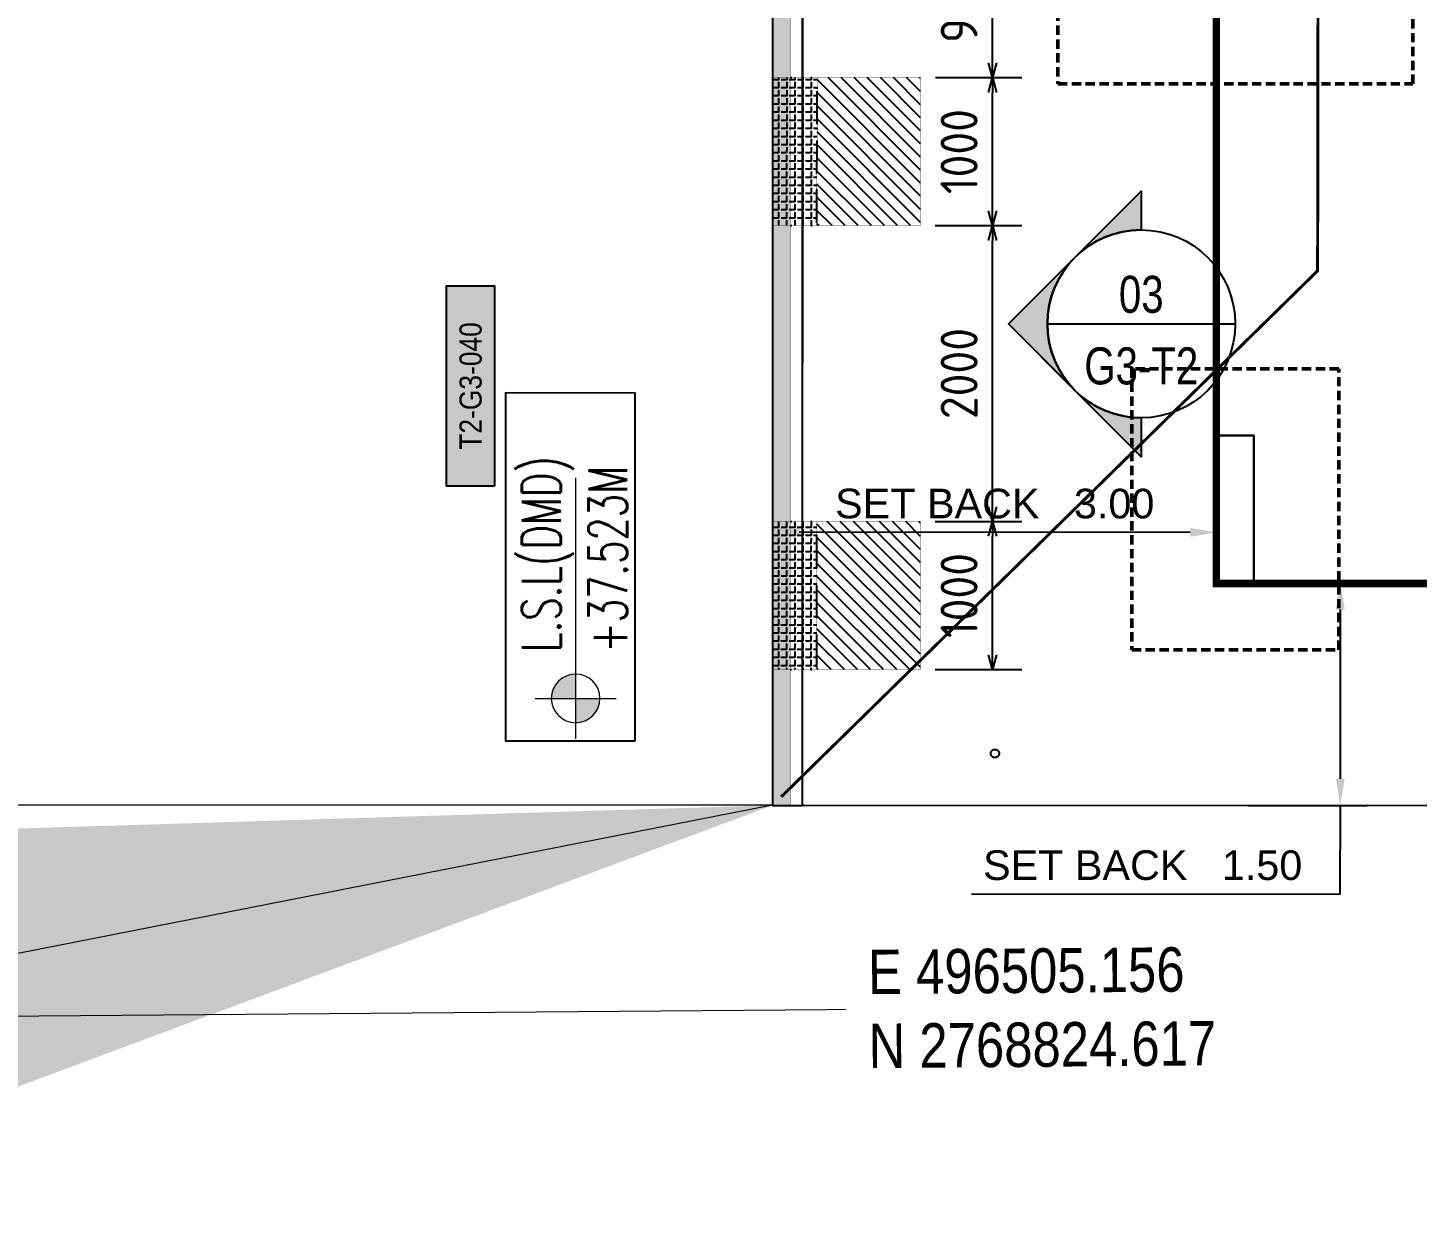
# Model space of a CAD drawing. Header units: centimetres. Extents: x -6122352 to 7132207, y -1694241 to 1947892.
# Drawn here: x 18329 to 27723, y -135283 to -127198 of the extents above; entities that cross this region are included whole.
import ezdxf
from ezdxf.enums import TextEntityAlignment as Align
from ezdxf.xclip import XClip

# ---------------------------------------------------------------- set-up
doc = ezdxf.new("R2010")
doc.units = ezdxf.units.CM
doc.header["$MEASUREMENT"] = 0
doc.header["$XCLIPFRAME"] = 2
doc.header["$PDMODE"] = 66
doc.header["$PDSIZE"] = 100
doc.linetypes.add('DASHED2', pattern=[0.375, 0.25, -0.125])
doc.linetypes.add('XR-AR-END-SETTING OUT PLAN$0$23261-XR-AR-SI-GF$0$HIDDEN', pattern=[0.375, 0.25, -0.125])
for name, color, linetype in [('00-MI-DIM', 7, 'Continuous'), ('23585-XR-AR-BOUNDARY WALLS AND SETBACKS$0$setback', 7, 'XR-AR-END-SETTING OUT PLAN$0$23261-XR-AR-SI-GF$0$HIDDEN'), ('@MI-FOOTINGS', 7, 'Continuous'), ('@MI-REF LAYER', 7, 'Continuous'), ('@MI-TYPE-01', 30, 'Continuous'), ('@MI-TYPE-02', 6, 'Continuous'), ('B_TH_6', 7, 'Continuous'), ('PANEL-TAGS', 7, 'Continuous'), ('S-DIMENSION', 251, 'Continuous'), ('XREF1$0$S-LEVELS', 2, 'Continuous'), ('XREF1$0$TYPICAL NEW PROFILE', 3, 'Continuous')]:
    doc.layers.add(name, color=color, linetype=linetype)
for name, color, linetype, lineweight, true_color in [('08-Compound Wall-2', 6, 'Continuous', 25, 0xff00ff), ('23585-XR-AR-DAMAC PLOT LIMITS$0$1-End units', 7, 'Continuous', 5, 0xf8991e), ('23585-XR-AR-DAMAC PLOT LIMITS$0$1-Open Space', 7, 'Continuous', 5, 0x90cf5a)]:
    doc.layers.add(name, color=color, linetype=linetype, lineweight=lineweight, true_color=true_color)
for name, color, linetype, lineweight in [('@ Foundations', 4, 'DASHED2', 50), ('A-ANNO-TEXT', 3, 'Continuous', 25), ('XR-AR-END-SETTING OUT PLAN$0$23585-XR-AR-END-GROUND FLOOR$0$S-COLS', 51, 'Continuous', 40), ('XR-AR-END-SETTING OUT PLAN$0$23585-XR-AR-END-GROUND FLOOR$0$S-COLS-PATT', 8, 'Continuous', 5), ('XREF1$0$36-TAGLVL', 23, 'Continuous', 9)]:
    doc.layers.add(name, color=color, linetype=linetype, lineweight=lineweight)
doc.styles.add('Arial Narrow', font='ARIALN.TTF', dxfattribs={"width": 0.95, "height": 500})
doc.styles.add('Gen-Text', font='arial.ttf', dxfattribs={"height": 2.5})
doc.styles.add('JWC BHQ 3.00', font='swissc.ttf', dxfattribs={"height": 3})
doc.styles.add('PANELTAG_STYLE', font='arial.ttf')
doc.styles.add('Schueco-BEMSTIL', font='isocpeur.ttf', dxfattribs={"width": 0.9})
doc.styles.get("Standard").update_dxf_attribs({"font": 'arial.ttf'})
doc.styles.add('XREF1$0$DLT_TEXT', font='romans.shx', dxfattribs={"width": 0.7})
doc.dimstyles.new('Dim Arrow Ann', dxfattribs={"dimtxt": 2.5, "dimasz": 3, "dimexe": 1.5, "dimexo": 1.5, "dimgap": 1, "dimtad": 1, "dimdec": 0, "dimlfac": 1000, "dimzin": 0, "dimdsep": 46, "dimtxsty": 'Gen-Text', "dimblk": 'ARCHTICK', "dimcen": 0, "dimclrd": 7, "dimclre": 7, "dimclrt": 7, "dimadec": 0, "dimazin": 0, "dimtfac": 1, "dimtdec": 0, "dimtofl": 0, "dimtmove": 2, "dimatfit": 3, "dimfxl": 1, "dimtolj": 1, "dimtzin": 0, "dimlwd": 0, "dimlwe": 0, "dimarcsym": 0})
doc.dimstyles.new('MI- JWC-TXT-2.5 MM', dxfattribs={"dimscale": 1.5, "dimtxt": 2.5, "dimasz": 1, "dimexe": 2, "dimexo": 1, "dimgap": 1, "dimtad": 1, "dimdec": 0, "dimdsep": 46, "dimtxsty": 'Schueco-BEMSTIL', "dimblk": 'OPEN30', "dimcen": 0, "dimdle": 2, "dimclrd": 140, "dimclre": 8, "dimclrt": 40, "dimadec": 0, "dimazin": 2, "dimtfac": 1, "dimtdec": 0, "dimtix": 1, "dimtmove": 2, "dimatfit": 3, "dimldrblk": 'OPEN', "dimfxl": 2, "dimlwd": -1, "dimlwe": -1, "dimarcsym": 0})
doc.dimstyles.get("Standard").update_dxf_attribs({"dimtxt": 5, "dimasz": 0.5, "dimexe": 0.18, "dimexo": 0.0625, "dimgap": 0.09, "dimtad": 0, "dimtih": 1, "dimtoh": 1, "dimdec": 0, "dimzin": 0, "dimdsep": 46, "dimtxsty": 'Standard', "dimcen": 0.09, "dimadec": 0, "dimazin": 0, "dimtfac": 1, "dimtdec": 0, "dimtofl": 0, "dimtmove": 0, "dimatfit": 3, "dimfxl": 1, "dimtolj": 1, "dimtzin": 0, "dimarcsym": 0})

# ---------------------------------------------------------------- blocks, each defined once
blk = doc.blocks.new('23585-XR-AR-BOUNDARY WALLS AND SETBACKS')
at = {"layer": '08-Compound Wall-2'}
for points in [[(496541.7731, 2768864.5804), (496524.1519, 2768880.7264), (496522.0914, 2768878.4777), (496518.038, 2768874.0539), (496513.9846, 2768869.6301), (496509.9312, 2768865.2065), (496505.8776, 2768860.7825), (496503.7496, 2768858.4601), (496501.8242, 2768856.3589), (496497.7708, 2768851.9351), (496497.5682, 2768851.714), (496493.7174, 2768847.5113), (496493.5148, 2768847.2902), (496489.4614, 2768842.8663), (496487.6696, 2768840.911), (496505.2906, 2768824.7644)], [(496457.5374, 2768843.6994), (496457.4023, 2768843.5519), (496475.1712, 2768827.2705), (496481.3544, 2768834.0187), (496485.4066, 2768838.4413), (496487.5344, 2768840.7635), (496505.1555, 2768824.6169), (496505.2906, 2768824.7644)]]:
    blk.add_lwpolyline(points, dxfattribs=at)
at = {"layer": '23585-XR-AR-BOUNDARY WALLS AND SETBACKS$0$setback', "ltscale": 40, "const_width": 0.05}
blk.add_lwpolyline([(496524.3309, 2768876.6291), (496524.2296, 2768876.5186), (496520.1762, 2768872.0948), (496516.1228, 2768867.671), (496512.0694, 2768863.2474), (496508.0158, 2768858.8234), (496505.8878, 2768856.501), (496503.9623, 2768854.3997), (496499.909, 2768849.976), (496499.7068, 2768849.7552), (496495.8556, 2768845.5522), (496495.6534, 2768845.3314), (496491.6994, 2768841.0161), (496506.0763, 2768827.8422), (496510.2328, 2768832.3785), (496514.2862, 2768836.8022), (496518.3396, 2768841.226), (496522.3932, 2768845.6499), (496526.4466, 2768850.0736), (496530.5, 2768854.4974), (496534.5534, 2768858.9211), (496538.7081, 2768863.4555), (496524.3309, 2768876.6291)], dxfattribs=at)
blk = doc.blocks.new('A$C9d9485f6')
at = {"layer": 'A-ANNO-TEXT', "rotation": 312.4881850805905}
blk.add_blockref('23585-XR-AR-BOUNDARY WALLS AND SETBACKS', (-2377088.5348, -1504219.2521), dxfattribs=at)
blk = doc.blocks.new('23585-XR-AR-DAMAC PLOT LIMITS')
at = {"layer": '23585-XR-AR-DAMAC PLOT LIMITS$0$1-End units', "color": 251, "true_color": 0x636466}
blk.add_lwpolyline([(496511.3387, 2768831.3651), (496505.1555, 2768824.6169), (496487.4607, 2768840.8311), (496489.3877, 2768842.9339), (496493.4411, 2768847.3577), (496493.6437, 2768847.5789)], close=True, dxfattribs=at)
at = {"layer": '23585-XR-AR-DAMAC PLOT LIMITS$0$1-Open Space', "color": 251, "true_color": 0x636466}
blk.add_lwpolyline([(496481.2807, 2768834.0863), (496485.3329, 2768838.5089), (496487.4607, 2768840.8311), (496505.1555, 2768824.6169), (496500.9775, 2768820.0575), (496490.9427, 2768817.5725, 0.00131), (496483.6115, 2768820.2427, 0.002559), (496469.2457, 2768825.3501, -0.016443), (496465.7593, 2768826.6997, -0.023581), (496460.9327, 2768829.0277), (496464.1167, 2768834.2181), (496458.9169, 2768837.4077), (496455.7333, 2768832.2175, -0.007148), (496454.4089, 2768833.1595), (496453.7741, 2768839.5923), (496457.4023, 2768843.5519), (496475.0975, 2768827.3381)], format="xyb", close=True, dxfattribs=at)
blk = doc.blocks.new('A$Cf093b529')
at = {"layer": 'A-ANNO-TEXT'}
blk.add_blockref('23585-XR-AR-DAMAC PLOT LIMITS', (-495391.9901, -2768603.4419), dxfattribs=at)
blk = doc.blocks.new('_ArchTick')
at = {"color": 0, "linetype": 'ByBlock', "const_width": 0.15}
blk.add_lwpolyline([(-0.5, -0.5), (0.5, 0.5)], dxfattribs=at)
blk = doc.blocks.new('XR-AR-END-SETTING OUT PLAN$0$23585-XR-AR-END-GROUND FLOOR$0$A$C75a8815d')
at = {"layer": 'XR-AR-END-SETTING OUT PLAN$0$23585-XR-AR-END-GROUND FLOOR$0$S-COLS', "color": 252, "lineweight": 30}
for points in [[(6049.8, 13227.6), (6049.8, 12227.6), (6249.8, 12227.6), (6249.8, 13227.6)], [(0, 13139.9), (0, 12139.9), (250, 12139.9), (250, 13139.9)], [(6049.9, 10644.6), (6049.9, 9444.6), (6249.9, 9444.6), (6249.9, 10644.6)], [(0, 8600), (0, 7600), (250, 7600), (250, 8600)], [(6049.9, 3656.8), (6049.9, 2256.8), (6249.9, 2256.8), (6249.9, 3656.8)], [(0, 3500), (0, 2700), (250, 2700), (250, 3500)], [(6050, 1200), (6050, 0), (6250, 0), (6250, 1200)], [(0, 0), (0, 550), (250, 550), (250, 0)], [(6025, -4000), (6025, -2800), (6275, -2800), (6275, -4000)], [(0, -4000), (0, -3000), (250, -3000), (250, -4000)], [(5949.9, -4950), (6349.9, -4950), (6349.9, -5150), (5949.9, -5150)]]:
    blk.add_lwpolyline(points, close=True, dxfattribs=at)
blk = doc.blocks.new('XR-AR-END-SETTING OUT PLAN')
at = {"layer": 'XR-AR-END-SETTING OUT PLAN$0$23585-XR-AR-END-GROUND FLOOR$0$S-COLS-PATT', "color": 8}
blk.add_blockref('XR-AR-END-SETTING OUT PLAN$0$23585-XR-AR-END-GROUND FLOOR$0$A$C75a8815d', (3000.1, 5500), dxfattribs=at)
blk = doc.blocks.new('END UNIT')
at = {"xscale": 0.001, "yscale": 0.001, "zscale": 0.001}
blk.add_blockref('XR-AR-END-SETTING OUT PLAN', (-9.1502, 0), dxfattribs=at)
blk = doc.blocks.new('TH_6')
blk.add_blockref('END UNIT', (495802.3054, 2769163.9966))
blk = doc.blocks.new('A$Ce2a03a74')
at = {"layer": 'S-DIMENSION'}
blk.add_circle((28.1, 28.1), 28.1, dxfattribs=at)
at = {"layer": 'B_TH_6', "xscale": 999.9914829579993, "yscale": 999.9914829579993, "zscale": 999.9914829579993}
blk.add_blockref('TH_6', (-495790404.5, -2769140733.3), dxfattribs=at)
blk = doc.blocks.new('23585-XR-AR-MALDIVE-2$0$TH_6')
at = {"ltscale": 10, "xscale": 0.00100002623446598, "yscale": 0.00100002623446598, "zscale": 0.00100002623446598}
blk.add_blockref('A$Ce2a03a74', (495794.6272, 2769164.3184), dxfattribs=at)
at = {"layer": '@ Foundations', "linetype": 'DASHED2', "ltscale": 0.25}
for points in [[(495797.4803, 2769168.8719), (495797.4803, 2769170.6719), (495795.0803, 2769170.6719), (495795.0803, 2769168.8719)], [(495795.5803, 2769165.0469), (495796.9803, 2769165.0469), (495796.9803, 2769166.9469), (495795.5803, 2769166.9469)]]:
    blk.add_lwpolyline(points, close=True, dxfattribs=at)
blk = doc.blocks.new('A$C0dde5bbf')
at = {"color": 1, "true_color": 0xeb0000, "const_width": 0.008}
blk.add_lwpolyline([(45.1526, 0), (39.1528, 0.0001), (33.1528, 0.0001), (27.1528, 0.0001), (21.1526, 0.0003), (15.1526, 0.0003), (9.1526, 0.0003), (0, 0.0003), (0.0007, 24.0004), (2.8529, 24.0002), (8.8529, 24.0002), (9.1529, 24.0003), (14.8529, 24.0002), (15.1529, 24.0003), (21.1529, 24.0003), (24.0028, 24.0002), (27.1527, 24.0001), (33.153, 24.0001), (39.1529, 24), (45.1529, 24), (51.1529, 24), (54.3028, 24), (54.3027, 0.0001)], close=True, dxfattribs=at)
blk = doc.blocks.new('*D467')
at = {"color": 0, "lineweight": -2, "transparency": 16777216}
for p, q in [((494319.7684, 2767862.0736), (494319.7684, 2767862.5203)), ((494322.7713, 2767862.0444), (494322.7713, 2767862.5203)), ((494322.5913, 2767862.3403), (494319.9484, 2767862.3403))]:
    blk.add_line(p, q, dxfattribs=at)
at = {"color": 0, "transparency": 16777216}
for points in [[(494319.9484, 2767862.3703), (494319.9484, 2767862.3103), (494319.7684, 2767862.3403)], [(494322.5913, 2767862.3703), (494322.5913, 2767862.3103), (494322.7713, 2767862.3403)]]:
    blk.add_solid(points, dxfattribs=at)
at = {"layer": 'Defpoints', "color": 0, "transparency": 16777216}
for p in [(494319.7684, 2767862.3403), (494319.7684, 2767862.0111), (494322.7713, 2767861.9819)]:
    blk.add_point(p, dxfattribs=at)
at = {"color": 0, "transparency": 16777216, "insert": (494321.2698, 2767862.5337), "char_height": 0.2, "attachment_point": 5}
blk.add_mtext('\\A1;SET BACK   3.00', dxfattribs=at)
blk = doc.blocks.new('*D469')
at = {"color": 0, "lineweight": -2, "transparency": 16777216}
for p, q in [((494323.0888, 2767861.999), (494323.7867, 2767861.999)), ((494323.6067, 2767860.6756), (494323.6067, 2767861.819)), ((494322.9838, 2767860.4956), (494323.7867, 2767860.4956)), ((494323.6067, 2767859.8967), (494323.6067, 2767860.4956)), ((494321.1141, 2767859.8967), (494323.6067, 2767859.8967))]:
    blk.add_line(p, q, dxfattribs=at)
at = {"color": 0, "transparency": 16777216}
for points in [[(494323.5767, 2767861.819), (494323.6367, 2767861.819), (494323.6067, 2767861.999)], [(494323.5767, 2767860.6756), (494323.6367, 2767860.6756), (494323.6067, 2767860.4956)]]:
    blk.add_solid(points, dxfattribs=at)
at = {"layer": 'Defpoints', "color": 0, "transparency": 16777216}
for p in [(494323.0263, 2767861.999), (494323.6067, 2767861.999), (494322.9213, 2767860.4956)]:
    blk.add_point(p, dxfattribs=at)
at = {"color": 0, "transparency": 16777216, "insert": (494322.2704, 2767860.0901), "char_height": 0.2, "attachment_point": 5}
blk.add_mtext('\\A1;SET BACK   1.50', dxfattribs=at)
blk = doc.blocks.new('XREF1$0$LVL  ATTR')
at = {"color": 7}
blk.add_wipeout([(-0.3373, 0.3835), (1.8973, 0.3835), (1.8973, -0.4505), (-0.3373, -0.4505)], dxfattribs=at)
at = {"layer": 'XREF1$0$36-TAGLVL', "extrusion": (-4.88814e-07, 1.40652e-17, 1)}
h = blk.add_hatch(color=252, dxfattribs=at)
h.paths.add_polyline_path([(-0.0654, 0.1563, 0.414214), (-0.2216, 0), (-0.0654, 0)])
h.paths.add_polyline_path([(0.0909, 0), (-0.0654, 0), (-0.0654, -0.1562, 0.414214)])
for p, q in [((-0.0654, -0.2604), (-0.0654, 0.2604)), ((1.3511, 0, 0), (-0.3253, 0, 0))]:
    blk.add_line(p, q, dxfattribs=at)
blk.add_circle((-0.0654, 0, 0), 0.1562, dxfattribs=at)
at = {"layer": 'XREF1$0$S-LEVELS', "color": 1}
blk.add_lwpolyline([(-0.3373, 0.3835), (1.8973, 0.3835), (1.8973, -0.4505), (-0.3373, -0.4505)], close=True, dxfattribs=at)
at = {"layer": 'XREF1$0$TYPICAL NEW PROFILE', "color": 3, "style": 'XREF1$0$DLT_TEXT', "width": 0.7}
for tag, p in [('+0.00M', (0.2413, 0.0671, -0.0001)), ('S.S.L', (0.2413, -0.3453, -0.0001))]:
    blk.add_attdef(tag, p, '', height=0.25, dxfattribs=at)
blk = doc.blocks.new('T1-FOOTING')
at = {"transparency": 33554679}
h = blk.add_hatch(dxfattribs=at)
h.set_pattern_fill('ANGLE', color=256, scale=500)
h.set_pattern_definition([(0, (0, 0), (0, 137.5), [100, -37.5]), (90, (0, 0), (-137.5, 8e-15), [100, -37.5])])
h.paths.add_polyline_path([(-500, -300), (500, -300), (500, 0), (-500, 0)])
h.paths.add_polyline_path([(-499.75, -299.75), (499.75, -299.75), (499.75, -0.25), (-499.75, -0.25)], flags=16)
h = blk.add_hatch(dxfattribs=at)
h.set_pattern_fill('ANGLE', color=8, scale=200)
h.set_pattern_definition([(0, (0, 0), (0, 55), [40, -15]), (90, (0, 0), (-55, 3e-15), [40, -15])])
h.paths.add_polyline_path([(500, -300), (500, 0), (-500, 0), (-500, -300)])
h = blk.add_hatch(dxfattribs=at)
h.set_pattern_fill('ANSI31', color=8, scale=500)
h.paths.add_polyline_path([(500, -1000), (500, -300), (-500, -300), (-500, -1000)])
at = {"layer": '@MI-TYPE-01', "color": 240, "linetype": 'DASHED2', "true_color": 0xed1f24}
blk.add_line((-500, -300), (500, -300), dxfattribs=at)
at = {"layer": '@MI-TYPE-01', "color": 240, "true_color": 0xed1f24, "const_width": 2.5}
blk.add_lwpolyline([(-500, 0), (500, 0), (500, -1000), (-500, -1000)], close=True, dxfattribs=at)
blk = doc.blocks.new('A$C90a9385a')
at = {"layer": '@MI-TYPE-02'}
h = blk.add_hatch(color=256, dxfattribs=at)
h.dxf.hatch_style = 1
h.paths.add_polyline_path([(5835, 0), (0, 0), (0, -120), (5835, -120)])
at = {"layer": '@MI-TYPE-02', "const_width": 2.5}
blk.add_lwpolyline([(5835, 0), (0, 0), (0, -120), (5835, -120)], close=True, dxfattribs=at)
at = {"layer": '@MI-FOOTINGS', "color": 240, "true_color": 0xed1f24}
for p in [(1417.5, 0.9), (4417.5, 0.9)]:
    blk.add_blockref('T1-FOOTING', p, dxfattribs=at)
blk = doc.blocks.new('_Open30')
at = {"color": 0, "linetype": 'ByBlock', "lineweight": -2}
for p, q in [((-1, 0.268), (0, 0)), ((0, 0), (-1, -0.268)), ((0, 0), (-1, 0))]:
    blk.add_line(p, q, dxfattribs=at)
blk = doc.blocks.new('*D1743')
at = {"color": 8, "transparency": 16777216}
for p, q in [((-7944.9, -22066.5), (-7358.7, -22066.5)), ((-7945.1, -23066.5), (-7358.7, -23066.5))]:
    blk.add_line(p, q, dxfattribs=at)
at = {"color": 140, "transparency": 16777216}
blk.add_line((-7558.7, -22966.5), (-7558.7, -22166.5), dxfattribs=at)
at = {"layer": 'Defpoints', "color": 0, "transparency": 16777216}
for p in [(-8044.9, -22066.5), (-7558.7, -22066.5), (-8045.1, -23066.5)]:
    blk.add_point(p, dxfattribs=at)
at = {"color": 140, "transparency": 16777216, "xscale": 100, "yscale": 100, "zscale": 100}
for p, rotation in [((-7558.7, -22066.5), 90), ((-7558.7, -23066.5), 270)]:
    blk.add_blockref('_Open30', p, dxfattribs=dict(at, rotation=rotation))
at = {"color": 40, "transparency": 16777216, "insert": (-7783.7, -22566.5), "char_height": 250, "attachment_point": 5, "rotation": 90, "style": 'Schueco-BEMSTIL'}
blk.add_mtext('1000', dxfattribs=at)
blk = doc.blocks.new('_Open')
at = {"color": 0, "linetype": 'ByBlock', "lineweight": -2}
for p, q in [((-1, 0.2), (0, 0)), ((-1, -0.2), (0, 0)), ((0, 0), (-1, 0))]:
    blk.add_line(p, q, dxfattribs=at)
blk = doc.blocks.new('*D1745')
at = {"color": 8, "transparency": 16777216}
for p, q in [((-7944.6, -20066.5), (-7358.7, -20066.5)), ((-7944.9, -22066.5), (-7358.7, -22066.5))]:
    blk.add_line(p, q, dxfattribs=at)
at = {"color": 140, "transparency": 16777216}
blk.add_line((-7558.7, -21966.5), (-7558.7, -20166.5), dxfattribs=at)
at = {"layer": 'Defpoints', "color": 0, "transparency": 16777216}
for p in [(-8044.6, -20066.5), (-7558.7, -20066.5), (-8044.9, -22066.5)]:
    blk.add_point(p, dxfattribs=at)
at = {"color": 140, "transparency": 16777216, "xscale": 100, "yscale": 100, "zscale": 100}
for p, rotation in [((-7558.7, -20066.5), 90), ((-7558.7, -22066.5), 270)]:
    blk.add_blockref('_Open30', p, dxfattribs=dict(at, rotation=rotation))
at = {"color": 40, "transparency": 16777216, "insert": (-7783.7, -21066.5), "char_height": 250, "attachment_point": 5, "rotation": 90, "style": 'Schueco-BEMSTIL'}
blk.add_mtext('2000', dxfattribs=at)
blk = doc.blocks.new('*D1747')
at = {"color": 8, "transparency": 16777216}
for p, q in [((-7944.4, -19066.5), (-7358.7, -19066.5)), ((-7944.6, -20066.5), (-7358.7, -20066.5))]:
    blk.add_line(p, q, dxfattribs=at)
at = {"color": 140, "transparency": 16777216}
blk.add_line((-7558.7, -19966.5), (-7558.7, -19166.5), dxfattribs=at)
at = {"layer": 'Defpoints', "color": 0, "transparency": 16777216}
for p in [(-8044.4, -19066.5), (-7558.7, -19066.5), (-8044.6, -20066.5)]:
    blk.add_point(p, dxfattribs=at)
at = {"color": 140, "transparency": 16777216, "xscale": 100, "yscale": 100, "zscale": 100}
for p, rotation in [((-7558.7, -19066.5), 90), ((-7558.7, -20066.5), 270)]:
    blk.add_blockref('_Open30', p, dxfattribs=dict(at, rotation=rotation))
at = {"color": 40, "transparency": 16777216, "insert": (-7783.7, -19566.5), "char_height": 250, "attachment_point": 5, "rotation": 90, "style": 'Schueco-BEMSTIL'}
blk.add_mtext('1000', dxfattribs=at)
blk = doc.blocks.new('*D1749')
at = {"color": 8, "transparency": 16777216}
for p, q in [((-8823.4, -18148.9), (-7358.7, -18148.9)), ((-7944.4, -19066.5), (-7358.7, -19066.5))]:
    blk.add_line(p, q, dxfattribs=at)
at = {"color": 140, "transparency": 16777216}
blk.add_line((-7558.7, -18966.5), (-7558.7, -18248.9), dxfattribs=at)
at = {"layer": 'Defpoints', "color": 0, "transparency": 16777216}
for p in [(-8923.4, -18148.9), (-7558.7, -18148.9), (-8044.4, -19066.5)]:
    blk.add_point(p, dxfattribs=at)
at = {"color": 140, "transparency": 16777216, "xscale": 100, "yscale": 100, "zscale": 100}
for p, rotation in [((-7558.7, -18148.9), 90), ((-7558.7, -19066.5), 270)]:
    blk.add_blockref('_Open30', p, dxfattribs=dict(at, rotation=rotation))
at = {"color": 40, "transparency": 16777216, "insert": (-7783.7, -18607.7), "char_height": 250, "attachment_point": 5, "rotation": 90, "style": 'Schueco-BEMSTIL'}
blk.add_mtext('918', dxfattribs=at)
blk = doc.blocks.new('*U1871')
h = blk.add_hatch(color=94)
edge = h.paths.add_edge_path()
edge.add_line((0, -6.35), (0, -8.98))
edge.add_line((0, -8.98), (-8.98, 0))
edge.add_line((-8.98, 0), (0, 8.98))
edge.add_line((0, 8.98), (0, 6.35))
edge.add_arc((0, 0), 6.35, 90, 270)
at = {"color": 94}
blk.add_line((-6.35, 0), (6.35, 0), dxfattribs=at)
for points in [[(0, -6.35), (0, -8.98), (-8.98, 0), (0, 8.98), (0, 6.35, 1)], [(-4.49, 4.49, 0.414214), (-4.49, -4.49), (-8.98, 0), (-4.49, 4.49)]]:
    blk.add_lwpolyline(points, format="xyb", close=True)
blk.add_circle((0, 0), 6.35, dxfattribs=at)
at = {"style": 'Arial Narrow', "width": 0.95, "flags": 8}
blk.add_attdef('VIEWNUMBER', text='', height=2.5, dxfattribs=at).set_placement((0, 0), align=Align.BOTTOM_CENTER)
blk.add_attdef('SHEETNUMBER', text='', height=2.5, dxfattribs=at).set_placement((0, -1.588), align=Align.TOP_CENTER)
blk = doc.blocks.new('PANELTAG')
at = {"layer": 'PANEL-TAGS', "color": 1}
blk.add_lwpolyline([(-13.5, -3.3), (13.5, -3.3), (13.5, 3.3), (-13.5, 3.3)], close=True, dxfattribs=at)
at = {"layer": 'PANEL-TAGS', "color": 40, "true_color": 0xffd700}
blk.add_solid([(-13.5, -3.3), (13.5, -3.3), (-13.5, 3.3), (13.5, 3.3)], dxfattribs=at)
at = {"layer": 'PANEL-TAGS', "color": 5, "style": 'PANELTAG_STYLE', "width": 0.85}
blk.add_attdef('TAGNO', text='', height=3, dxfattribs=at).set_placement((0, 0), align=Align.MIDDLE)
blk = doc.blocks.new('M3 REF WITH TABLES')
at = {"color": 1, "const_width": 0.02}
blk.add_lwpolyline([(47.7504, -18.8529), (47.5788, -13.7785), (37.8158, -4.809), (38.0659, -4.5322), (37.8158, -4.809), (35.431, -2.6501), (30.1613, -2.6795)], dxfattribs=at)
blk = doc.blocks.new('A$C9e9a1b4a')
at = {"color": 1, "true_color": 0xeb0000, "const_width": 0.008}
blk.add_lwpolyline([(50.7907, -13.4523), (44.7908, -13.4521), (38.7908, -13.4521), (32.7908, -13.4521), (26.7907, -13.452), (20.7907, -13.452), (14.7907, -13.452), (5.6381, -13.452), (5.6388, 10.5481), (8.491, 10.548), (14.491, 10.548), (14.791, 10.548), (20.491, 10.548), (20.791, 10.548), (26.791, 10.548), (29.6409, 10.5479), (32.7908, 10.5479), (38.7911, 10.5479), (44.791, 10.5478), (50.791, 10.5478), (56.791, 10.5478), (59.9409, 10.5477), (59.9408, -13.4521)], close=True, dxfattribs=at)
dim = blk.add_linear_dim(base=(5.6381, -11.6075), p1=(8.641, -11.9658), p2=(5.6381, -11.9367), text='SET BACK   <>', dimstyle='Standard', override={"dimtxt": 0.2, "dimtad": 1, "dimtih": 0, "dimdec": 2})
dim.commit()
dim.dimension.update_dxf_attribs({"geometry": '*D467', "text_midpoint": (7.1396, -11.414), "insert": (-494314.1303, -2767873.9478)})
dim = blk.add_linear_dim(base=(9.4765, -11.9487), p1=(8.791, -13.4521), p2=(8.896, -11.9487), angle=90, text='SET BACK   <>', dimstyle='Standard', override={"dimtxt": 0.2, "dimtad": 1, "dimtih": 0, "dimdec": 2, "dimtmove": 1})
dim.commit()
dim.dimension.update_dxf_attribs({"geometry": '*D469', "text_midpoint": (9.4765, -14.0511), "dimtype": 128, "insert": (-494314.1303, -2767873.9478)})
blk = doc.blocks.new('A$C57f8e175')
at = {"layer": '@MI-TYPE-02', "rotation": 89.98973417812736}
blk.add_blockref('A$C90a9385a', (-1, -5835), dxfattribs=at)
for base, p1, p2, picture, middle in [((1484.7, 0), (999, -917.6), (120, 0), '*D1749', (1259.7, -458.8)), ((1484.7, -917.6), (998.8, -1917.6), (999, -917.6), '*D1747', (1259.7, -1417.6)), ((1484.7, -1917.6), (998.4, -3917.6), (998.8, -1917.6), '*D1745', (1259.7, -2917.6)), ((1484.7, -3917.6), (998.2, -4917.6), (998.4, -3917.6), '*D1743', (1259.7, -4417.6))]:
    dim = blk.add_linear_dim(base=base, p1=p1, p2=p2, angle=90, dimstyle='MI- JWC-TXT-2.5 MM')
    dim.commit()
    dim.dimension.update_dxf_attribs({"geometry": picture, "text_midpoint": middle, "insert": (9043.4, 18148.9)})

msp = doc.modelspace()

# ---------------------------------------------------------------- block references
at = {"layer": '@MI-REF LAYER', "xscale": 1000, "yscale": 1000, "zscale": 1000}
msp.add_blockref('A$C9d9485f6', (-23958.95046, 48155.57226), dxfattribs=at)
at = {"layer": 'PANEL-TAGS'}
ref = msp.add_blockref('PANELTAG', (21322.77516, -129618.6484), dxfattribs=dict(at, xscale=50.00000000000001, yscale=50.00000000000001, zscale=50.00000000000001, rotation=90.00000000000001))
ref.add_attrib('TAGNO', 'T2-G3-040', dxfattribs={"color": 5, "height": 150, "rotation": 90, "style": 'PANELTAG_STYLE', "width": 0.85}).set_placement((21322.77516, -129618.6484), align=Align.MIDDLE_CENTER)

# ---------------------------------------------------------------- leaders
at = {"annotation_type": 0, "has_hookline": 1, "hookline_direction": 0, "text_width": 2372.92208, "horizontal_direction": (0.999968, 0.008047, 0)}
msp.add_leader([(23365.00864, -132452.23472), (16011.83636, -133895.09046), (24011.57732, -133830.71228)], dimstyle='Dim Arrow Ann', override={"dimscale": 0, "dimasz": 8000, "dimtad": 0}, dxfattribs=at)

# ---------------------------------------------------------------- next in the draw order: block references
at = {"layer": '@MI-REF LAYER'}
ref = msp.add_blockref('23585-XR-AR-MALDIVE-2$0$TH_6', (-496247326.37167, -2769210907.2517), dxfattribs=dict(at, xscale=1000, yscale=1000, zscale=1000, rotation=359.9901192584459))
XClip(ref).set_block_clipping_path([(495847.3946773305, 2769163.996290327), (495847.3951444335, 2769187.9361643074), (495844.3002996335, 2769187.9361991249), (495838.3002991418, 2769187.9361946657), (495832.3052257986, 2769187.9361903295), (495826.3004369352, 2769187.9363213265), (495820.3001495281, 2769187.9363291273), (495817.1551721904, 2769187.9363977872), (495814.3003452776, 2769187.9364601057), (495808.3002873205, 2769187.9364546384), (495807.8734177209, 2769187.9364567325), (495802.3002497826, 2769187.9364512516), (495801.8927909273, 2769187.9364531948), (495796.0052516342, 2769187.9364065453), (495793.3567334122, 2769187.9365685666), (495793.3523089078, 2769163.9964517718)])

# ---------------------------------------------------------------- next in the draw order: texts
at = {"layer": '00-MI-DIM', "color": 20, "insert": (24011.58732, -133830.7122), "char_height": 300, "attachment_point": 4, "rotation": 0.461079706, "style": 'JWC BHQ 3.00', "bg_fill": 3, "box_fill_scale": 1.5, "bg_fill_color": 256, "bg_fill_true_color": 13158600, "bg_fill_transparency": 0}
msp.add_mtext('\\A1;E 496505.156\\PN 2768824.617', dxfattribs=at)

# ---------------------------------------------------------------- next in the draw order: linework, layer by layer
at = {"layer": '@MI-REF LAYER', "color": 1, "const_width": 20}
msp.add_lwpolyline([(23423.66761, -132394.68682), (27049.65074, -128840.72775), (27069.62625, -115582.94941), (27442.64304, -115580.41962), (27069.62625, -115582.94941), (27050.87706, -112366.20729), (23469.83182, -108500.10798)], dxfattribs=at)

# ---------------------------------------------------------------- next in the draw order: block references
at = {"layer": '00-MI-DIM'}
ref = msp.add_blockref('*U1871', (25857.33606, -129199.33458), dxfattribs=dict(at, xscale=100, yscale=100, zscale=100))
ref.add_attrib('VIEWNUMBER', '03', dxfattribs={"layer": '0', "height": 250, "style": 'Arial Narrow', "width": 0.95}).set_placement((25857.33606, -129199.33458), align=Align.BOTTOM_CENTER)
ref.add_attrib('SHEETNUMBER', 'G3-T2', dxfattribs={"layer": '0', "height": 250, "style": 'Arial Narrow', "width": 0.95}).set_placement((25857.33606, -129358.08458), align=Align.TOP_CENTER)
at = {"layer": '@MI-REF LAYER', "color": 10, "xscale": 1000, "yscale": 1000, "zscale": 1000}
for name, p, rotation in [('A$C0dde5bbf', (23364.61104, -132452.49956), 359.9901192014406), ('A$C9e9a1b4a', (17729.24292, -118999.27747), 359.9901192577963)]:
    msp.add_blockref(name, p, dxfattribs=dict(at, rotation=rotation))

# ---------------------------------------------------------------- next in the draw order: block references
at = {"layer": '@MI-REF LAYER', "color": 7}
ref = msp.add_blockref('XREF1$0$LVL  ATTR', (22032.93398, -131661.35372, -0.00022), dxfattribs=dict(at, xscale=-1051.480567989675, yscale=1051.480567989676, zscale=1051.480567989675, rotation=269.9900706509825))
ref.add_attrib('S.S.L', 'L.S.L(DMD)', (21932.80447, -131418.29002, -0.15134), dxfattribs={"layer": 'XREF1$0$TYPICAL NEW PROFILE', "color": 3, "height": 262.870142, "rotation": 89.990073942, "style": 'XREF1$0$DLT_TEXT', "width": 0.7})
ref.add_attrib('+0.00M', '+37.523M ', (22382.13907, -131420.5934, -0.15134), dxfattribs={"layer": 'XREF1$0$TYPICAL NEW PROFILE', "color": 3, "height": 262.870142, "rotation": 89.990073942, "style": 'XREF1$0$DLT_TEXT', "width": 0.7})

# ---------------------------------------------------------------- next in the draw order: block references
at = {"layer": '@MI-REF LAYER', "xscale": 1000, "yscale": 1000, "zscale": 1000}
for name, p, rotation in [('A$Cf093b529', (-891608.73293, 539022.72011), 312.4882903633292), ('M3 REF WITH TABLES', (5073.57098, -84448.84299), 312.4882889992022)]:
    msp.add_blockref(name, p, dxfattribs=dict(at, rotation=rotation))
at = {"layer": '@MI-TYPE-02'}
msp.add_blockref('A$C57f8e175', (23366.05412, -126617.23481), dxfattribs=at)

doc.saveas('drawing.dxf')
